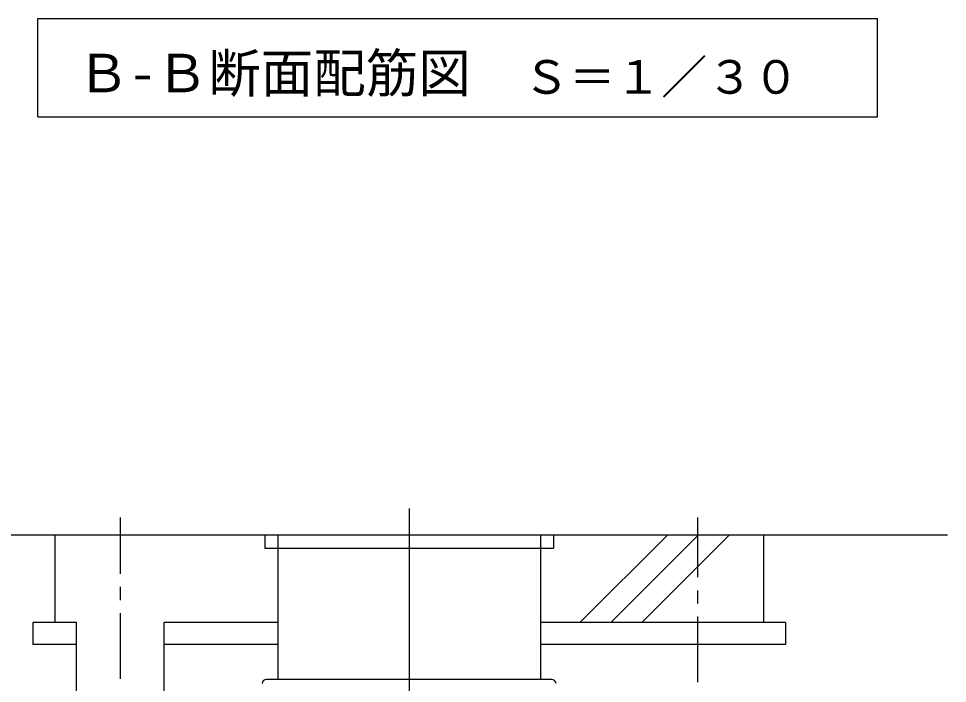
# Model space of a CAD drawing. Units: millimetres, scale not verified. Extents: x -8093 to 8093, y -5792 to 5792.
# Drawn here: x -1073 to 1050, y -1588 to -68 of the extents above; entities that cross this region are included whole.
import ezdxf
from ezdxf.enums import TextEntityAlignment as Align

# ---------------------------------------------------------------- set-up
doc = ezdxf.new("R2010")
doc.units = ezdxf.units.MM
doc.header["$LTSCALE"] = 30
doc.linetypes.add('CHAIN1', pattern=[8, 5, -1, 1, -1])
doc.linetypes.add('LONG_CHAIN', pattern=[21, 18, -1, 1, -1])
doc.layers.add('0-1_00クル-フ-0躯体', color=3, linetype='Continuous', lineweight=25)
doc.layers.add('0-2_00クル-フ-1機器', color=2, linetype='Continuous', lineweight=25)
doc.styles.add('ＭＳ ゴシック', font='')
doc.styles.get('ＭＳ ゴシック').set_extended_font_data('MS Gothic')

msp = doc.modelspace()

# ---------------------------------------------------------------- linework, layer by layer
at = {"layer": '0-1_00クル-フ-0躯体'}
for p, q in [((-1029.56, -68.15), (890.44, -68.15)), ((-1029.56, -293.15), (-1029.56, -68.15)), ((890.44, -293.15), (890.44, -68.15)), ((-1029.56, -293.15), (890.44, -293.15)), ((145.27, -1579.23), (-506.4, -1579.23))]:
    msp.add_line(p, q, dxfattribs=at)
at = {"layer": '0-1_00クル-フ-0躯体', "linetype": 'LONG_CHAIN'}
msp.add_line((-180.56, -1188.21), (-180.56, -3166.28), dxfattribs=at)
at = {"layer": '0-1_00クル-フ-0躯体'}
for centre, start, end in [((-506.4, -1589.23), 90, 175), ((145.27, -1589.23), 5, 90)]:
    msp.add_arc(centre, 10, start, end, dxfattribs=at)
at = {"layer": '0-2_00クル-フ-1機器', "linetype": 'CHAIN1'}
for p, q in [((-840.56, -3497.81), (-840.56, -1208.75)), ((479.44, -3505.67), (479.44, -1208.75))]:
    msp.add_line(p, q, dxfattribs=at)
at = {"layer": '0-2_00クル-フ-1機器'}
for p, q in [((1049.89, -1249.23), (-2220.93, -1249.23)), ((-990.56, -1249.23), (-990.56, -1449.23)), ((-510.56, -1249.23), (-510.56, -1279.23)), ((-480.56, -1249.23), (-480.56, -1579.23)), ((119.44, -1249.23), (119.44, -1579.23)), ((149.44, -1249.23), (149.44, -1279.23)), ((209.67, -1449.23), (409.67, -1249.23)), ((280.39, -1449.23), (480.39, -1249.23)), ((351.1, -1449.23), (551.1, -1249.23)), ((629.44, -1249.23), (629.44, -1449.23)), ((-510.56, -1279.23), (149.44, -1279.23)), ((-1040.56, -1449.23), (-1040.56, -1499.23)), ((-940.56, -1449.23), (-1040.56, -1449.23)), ((-940.56, -3099.23), (-940.56, -1449.23)), ((-480.56, -1449.23), (-740.56, -1449.23)), ((-740.56, -3099.23), (-740.56, -1449.23)), ((679.44, -1449.23), (119.44, -1449.23)), ((679.44, -1449.23), (679.44, -1499.23)), ((-940.56, -1499.23), (-1040.56, -1499.23)), ((-480.56, -1499.23), (-740.56, -1499.23)), ((679.44, -1499.23), (119.44, -1499.23))]:
    msp.add_line(p, q, dxfattribs=at)

# ---------------------------------------------------------------- texts
at = {"layer": '0-1_00クル-フ-0躯体', "color": 4, "style": 'ＭＳ ゴシック'}
for s, height, p in [('Ｂ-Ｂ断面配筋図', 87.98, (-939.56, -263.15)), ('Ｓ＝１／３０', 76.98, (80.45, -263.15))]:
    msp.add_text(s, height=height, dxfattribs=at).set_placement(p, align=Align.BOTTOM_LEFT)

doc.saveas('drawing.dxf')
